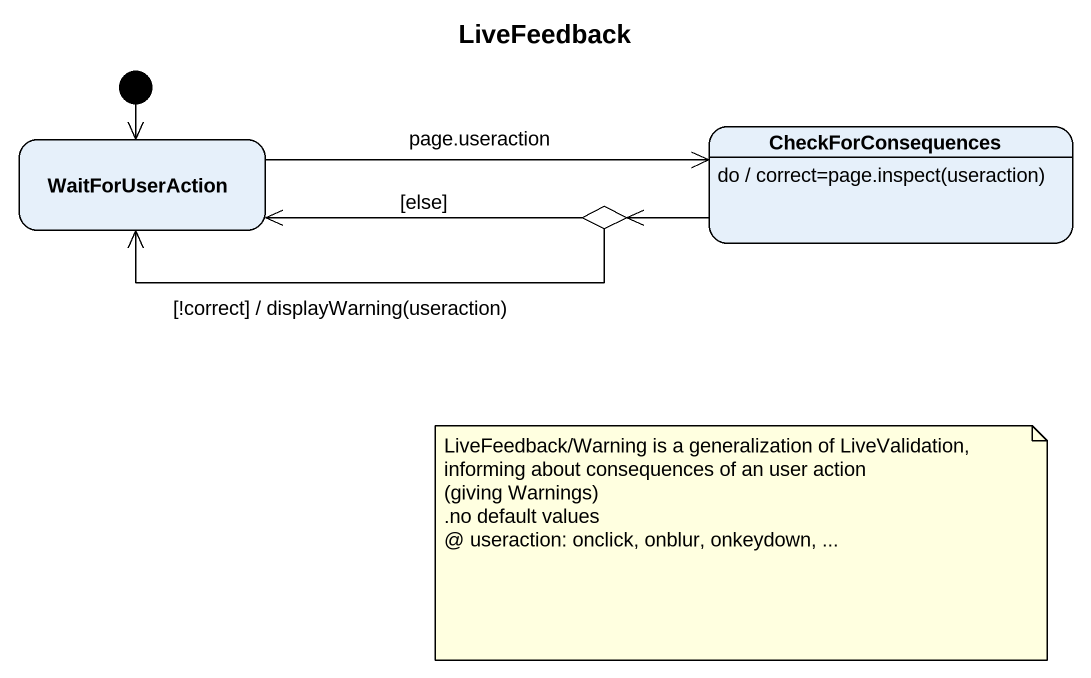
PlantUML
@startuml
title LiveFeedback
hide empty description
state WaitForUserAction
state CheckForConsequences
CheckForConsequences : do / correct=page.inspect(useraction)
state choice1 <<choice>>
[*] --> WaitForUserAction
WaitForUserAction -right-> CheckForConsequences : page.useraction
CheckForConsequences -left-> choice1
choice1 -left-> WaitForUserAction : [!correct] / displayWarning(useraction)
choice1 -left-> WaitForUserAction : [else]
note as N1
  LiveFeedback/Warning is a generalization of LiveValidation, informing about consequences of an user action
  (giving Warnings)
  .no default values
  ~@ useraction: onclick, onblur, onkeydown, ...
end note
@enduml
